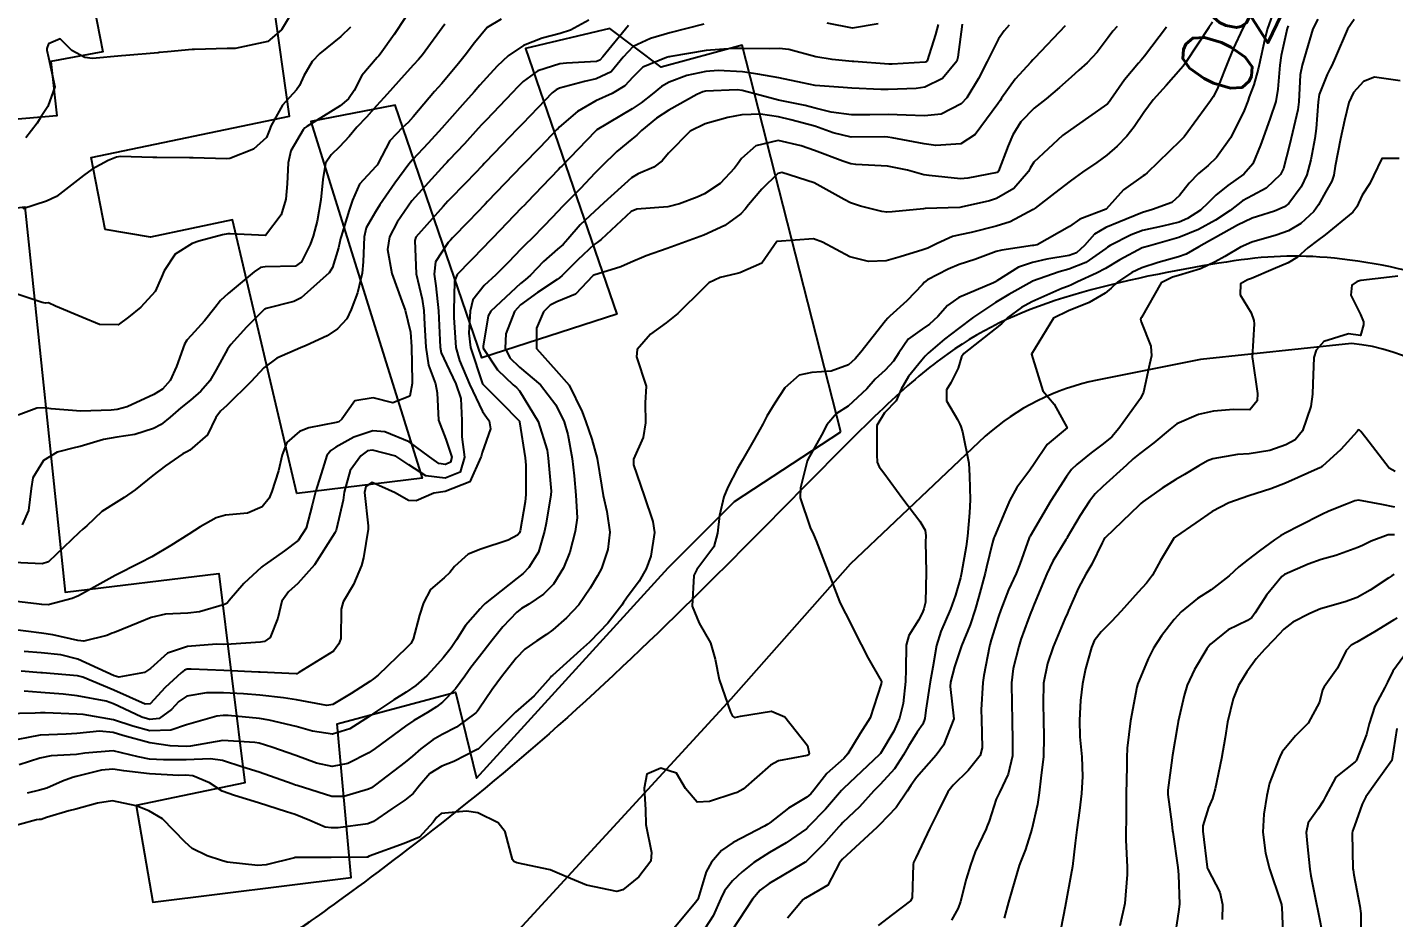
# Model space of a CAD drawing. Header units: metres. Extents: x 307586 to 320046, y 7427249 to 7434250.
# Drawn here: x 319449.4 to 319524.2, y 7429114.9 to 7429163.7 of the extents above; entities that cross this region are included whole.
import ezdxf
from ezdxf.enums import TextEntityAlignment as Align

# ---------------------------------------------------------------- set-up
doc = ezdxf.new("R2010")
doc.units = ezdxf.units.M
doc.header["$MEASUREMENT"] = 0
for name, color, linetype in [('Cotas', 45, 'Continuous'), ('Curvas de Nivel 1m', 11, 'Continuous'), ('Curvas de Nivel 5m', 15, 'Continuous'), ('Edificações', 30, 'Continuous'), ('Vias Primárias', 230, 'Continuous')]:
    doc.layers.add(name, color=color, linetype=linetype)
doc.styles.add('Style-STANDARD', font='STANDARD.shx')

msp = doc.modelspace()

# ---------------------------------------------------------------- linework, layer by layer
at = {"layer": 'Curvas de Nivel 1m', "flags": 128}
for points, elevation in [([(319517.682, 7429164.585), (319517.331, 7429163.633), (319517.185, 7429163.066), (319516.884, 7429161.637), (319516.832, 7429161.405), (319516.586, 7429160.537), (319516.342, 7429159.878), (319516.255, 7429159.645), (319516.059, 7429159.139), (319515.333, 7429157.658), (319514.542, 7429156.572), (319514.086, 7429156.125), (319513.558, 7429155.68), (319513.045, 7429155.164), (319512.515, 7429154.476), (319512.109, 7429154.096), (319511.037, 7429153.712), (319510.501, 7429153.549), (319509.201, 7429153.028), (319508.493, 7429152.733), (319507.861, 7429152.374), (319507.323, 7429151.752), (319506.882, 7429151.351), (319506.475, 7429151.202), (319505.259, 7429150.99), (319504.468, 7429150.819), (319503.705, 7429150.557), (319502.525, 7429149.809), (319502.482, 7429149.78), (319502.452, 7429149.763), (319502.342, 7429149.702), (319500.443, 7429148.894), (319499.826, 7429148.459), (319499.282, 7429147.852), (319498.841, 7429147.443), (319498.426, 7429147.174), (319497.668, 7429146.619), (319497.155, 7429145.873), (319496.865, 7429145.417), (319496.399, 7429144.925), (319495.857, 7429144.422), (319495.398, 7429143.895), (319494.373, 7429142.957), (319493.744, 7429142.541), (319493.21, 7429141.922), (319492.925, 7429141.353), (319492.339, 7429140.318), (319492.196, 7429140.071), (319492.141, 7429139.932), (319491.768, 7429138.486), (319491.753, 7429137.936), (319492.297, 7429136.305), (319492.477, 7429135.928), (319492.632, 7429135.583), (319493.261, 7429133.92), (319493.911, 7429132.248), (319494.067, 7429131.912), (319494.238, 7429131.589), (319495.09, 7429129.897), (319495.471, 7429129.156), (319496.193, 7429127.92), (319496.204, 7429127.88), (319496.192, 7429127.751), (319495.581, 7429125.889), (319495.032, 7429125.025), (319494.364, 7429123.907), (319494.14, 7429123.651), (319493.217, 7429122.834), (319492.496, 7429121.926), (319492.331, 7429121.717), (319492.117, 7429121.542), (319491.117, 7429120.931), (319490.096, 7429120.142), (319489.985, 7429120.061), (319489.797, 7429119.954), (319488.084, 7429119.059), (319487.439, 7429118.627), (319486.892, 7429117.992), (319486.608, 7429117.452), (319486.162, 7429115.999), (319486.128, 7429115.913), (319486.041, 7429115.789), (319484.557, 7429114.022)], 829), ([(319506.264, 7429163.765), (319504.605, 7429162.027), (319504.491, 7429161.904), (319504.388, 7429161.792), (319503.53, 7429160.859), (319502.776, 7429159.808), (319502.695, 7429159.685), (319502.57, 7429159.505), (319501.329, 7429157.828), (319500.548, 7429157.319), (319499.181, 7429157.219), (319498.547, 7429157.318), (319496.785, 7429157.644), (319496.551, 7429157.684), (319496.358, 7429157.689), (319494.551, 7429157.672), (319493.565, 7429157.92), (319492.556, 7429158.274), (319491.242, 7429158.632), (319490.561, 7429158.796), (319489.589, 7429158.944), (319488.562, 7429158.905), (319487.786, 7429158.762), (319486.557, 7429158.412), (319485.731, 7429158.012), (319484.541, 7429156.807), (319484.193, 7429156.377), (319483.748, 7429156.038), (319482.891, 7429155.674), (319482.517, 7429155.449), (319481.001, 7429154.073), (319480.498, 7429153.599), (319479.71, 7429152.869), (319479.032, 7429152.095), (319478.77, 7429151.806), (319478.475, 7429151.544), (319477.707, 7429150.865), (319476.984, 7429150.115), (319476.698, 7429149.87), (319476.448, 7429149.673), (319474.811, 7429148.144), (319474.673, 7429147.902), (319474.404, 7429146.232), (319474.394, 7429146.159), (319474.403, 7429146.131), (319475.193, 7429144.94), (319476.04, 7429144.125), (319476.225, 7429143.966), (319476.38, 7429143.786), (319477.408, 7429142.11), (319477.898, 7429140.546), (319477.953, 7429140.104), (319478.114, 7429138.303), (319478.108, 7429138.102), (319477.849, 7429136.545), (319477.766, 7429136.105), (319477.421, 7429134.959), (319476.908, 7429134.114), (319476.588, 7429133.789), (319476.257, 7429133.527), (319474.512, 7429132.146), (319474.379, 7429132.01), (319474.239, 7429131.859), (319473.433, 7429130.95), (319472.936, 7429130.163), (319472.649, 7429129.725), (319472.203, 7429129.166), (319471.738, 7429128.634), (319471.31, 7429128.179), (319470.716, 7429127.654), (319470.179, 7429127.293), (319469.501, 7429126.872), (319468.523, 7429126.215), (319468.16, 7429125.962), (319467.107, 7429125.277), (319466.15, 7429124.985), (319465.051, 7429125.156), (319464.154, 7429125.414), (319462.677, 7429125.766), (319462.159, 7429125.858), (319460.447, 7429126.02), (319460.16, 7429126.018), (319459.824, 7429125.979), (319458.155, 7429125.51), (319457.294, 7429125.206), (319456.151, 7429125.167), (319455.211, 7429125.431), (319454.157, 7429125.783), (319452.503, 7429126.063), (319452.16, 7429126.081), (319450.42, 7429126.167), (319450.16, 7429126.16), (319449.869, 7429126.143), (319448.159, 7429126.113)], 834), ([(319482.35, 7429163.784), (319480.958, 7429162.075), (319480.788, 7429161.89), (319480.599, 7429161.818), (319478.963, 7429161.731), (319478.597, 7429161.688), (319477.401, 7429161.302), (319476.582, 7429160.728), (319476.286, 7429160.416), (319476.014, 7429160.128), (319474.558, 7429158.615), (319474.332, 7429158.375), (319474.134, 7429158.154), (319473.381, 7429157.32), (319472.527, 7429156.411), (319472.41, 7429156.286), (319472.306, 7429156.173), (319470.503, 7429154.2), (319469.683, 7429153.017), (319469.267, 7429152.212), (319469.161, 7429151.524), (319469.399, 7429150.211), (319469.944, 7429148.699), (319470.122, 7429148.203), (319470.415, 7429146.997), (319470.48, 7429146.199), (319470.513, 7429144.327), (319470.508, 7429144.198), (319470.376, 7429143.502), (319469.455, 7429143.127), (319468.375, 7429143.409), (319467.366, 7429143.238), (319466.671, 7429142.237), (319466.499, 7429142.1), (319466.36, 7429142.057), (319464.852, 7429141.766), (319464.352, 7429141.557), (319463.657, 7429140.963), (319463.4, 7429140.279), (319463.189, 7429139.417), (319462.826, 7429138.285), (319462.676, 7429137.918), (319462.3, 7429137.437), (319461.505, 7429137.092), (319460.293, 7429136.974), (319459.783, 7429136.833), (319458.9, 7429136.334), (319458.279, 7429135.939), (319457.302, 7429135.32), (319456.266, 7429134.705), (319455.625, 7429134.37), (319454.256, 7429133.684), (319453.427, 7429133.222), (319452.244, 7429132.56), (319451.898, 7429132.413), (319450.588, 7429132.076), (319450.238, 7429132.094), (319449.939, 7429132.135), (319448.232, 7429132.33)], 839), ([(319509.105, 7429163.735), (319508.873, 7429163.485), (319508.617, 7429163.137), (319508.017, 7429162.337), (319507.463, 7429161.751), (319507.013, 7429161.339), (319506.591, 7429160.968), (319505.959, 7429160.393), (319505.23, 7429159.78), (319504.568, 7429159.262), (319503.84, 7429158.517), (319503.398, 7429157.802), (319503.145, 7429157.206), (319502.609, 7429155.809), (319502.576, 7429155.766), (319502.532, 7429155.743), (319500.932, 7429155.428), (319500.526, 7429155.4), (319498.813, 7429155.573), (319498.529, 7429155.622), (319497.631, 7429155.869), (319496.535, 7429156.092), (319494.809, 7429156.179), (319494.536, 7429156.216), (319494.091, 7429156.361), (319492.543, 7429156.947), (319491.807, 7429157.203), (319490.548, 7429157.499), (319489.319, 7429157.199), (319488.538, 7429156.5), (319488.314, 7429156.203), (319488.161, 7429155.984), (319487.376, 7429155.135), (319486.511, 7429154.571), (319486.114, 7429154.401), (319485.14, 7429154.02), (319484.501, 7429153.859), (319482.815, 7429153.732), (319482.498, 7429153.6), (319480.866, 7429152.074), (319480.641, 7429151.917), (319480.479, 7429151.799), (319479.591, 7429150.964), (319478.721, 7429150.097), (319478.576, 7429149.974), (319478.451, 7429149.893), (319477.377, 7429149.177), (319476.437, 7429148.496), (319476.106, 7429148.125), (319475.637, 7429146.909), (319475.599, 7429146.132), (319475.856, 7429145.587), (319476.393, 7429145.091), (319477.531, 7429144.109), (319478.372, 7429143.024), (319478.83, 7429142.095), (319479.04, 7429141.406), (319479.272, 7429140.091), (319479.378, 7429139.144), (319479.48, 7429138.082), (319479.539, 7429136.837), (319479.444, 7429136.083), (319479.143, 7429134.958), (319478.803, 7429134.092), (319478.254, 7429133.208), (319477.705, 7429132.649), (319476.898, 7429132.113), (319476.489, 7429131.868), (319476.236, 7429131.667), (319475.481, 7429130.874), (319474.9, 7429130.14), (319474.204, 7429129.244), (319473.719, 7429128.633), (319473.387, 7429128.158), (319472.877, 7429127.468), (319472.171, 7429126.741), (319471.851, 7429126.49), (319471.343, 7429126.178), (319470.6, 7429125.744), (319470.155, 7429125.438), (319468.495, 7429124.215), (319468.14, 7429123.977), (319466.985, 7429123.381), (319466.133, 7429123.226), (319465.284, 7429123.402), (319464.138, 7429123.818), (319462.835, 7429124.283), (319462.145, 7429124.492), (319461.897, 7429124.541), (319460.146, 7429124.648), (319458.374, 7429124.337), (319458.143, 7429124.312), (319457.27, 7429124.349), (319456.144, 7429124.508), (319454.678, 7429124.911), (319454.15, 7429125.077), (319453.393, 7429125.155), (319452.149, 7429125.024), (319451.566, 7429124.999), (319450.148, 7429124.941), (319448.26, 7429124.574)], 833), ([(319470.132, 7429164.205), (319469.523, 7429163.302), (319468.76, 7429162.218), (319468.687, 7429162.133), (319468.6, 7429162.041), (319467.756, 7429161.058), (319467.336, 7429160.232), (319467.032, 7429159.772), (319466.564, 7429159.395), (319464.754, 7429158.267), (319464.638, 7429158.182), (319464.55, 7429158.073), (319463.879, 7429156.931), (319463.719, 7429156.278), (319463.664, 7429155.126), (319463.594, 7429154.279), (319463.345, 7429153.431), (319462.483, 7429152.29), (319460.549, 7429152.384), (319460.484, 7429152.386), (319460.419, 7429152.385), (319460.126, 7429152.324), (319458.839, 7429151.974), (319458.476, 7429151.848), (319457.537, 7429151.279), (319456.933, 7429150.355), (319456.797, 7429150.009), (319456.442, 7429149.231), (319455.658, 7429148.372), (319454.984, 7429147.822), (319454.418, 7429147.399), (319453.397, 7429147.421), (319452.424, 7429147.818), (319450.992, 7429148.432), (319450.597, 7429148.6), (319450.434, 7429148.593), (319450.257, 7429148.619), (319448.441, 7429149.23)], 843), ([(319486.476, 7429163.857), (319484.616, 7429163.383), (319483.569, 7429163.085), (319482.609, 7429162.632), (319482.059, 7429162.058), (319481.401, 7429161.258), (319480.585, 7429160.866), (319479.938, 7429160.731), (319478.577, 7429160.353), (319478.4, 7429160.277), (319478.183, 7429160.104), (319477.392, 7429159.285), (319476.556, 7429158.416), (319476.269, 7429158.124), (319475.428, 7429157.248), (319474.525, 7429156.309), (319474.448, 7429156.227), (319474.378, 7429156.151), (319473.476, 7429155.198), (319472.503, 7429154.212), (319472.465, 7429154.171), (319472.214, 7429153.889), (319470.722, 7429152.196), (319470.656, 7429152.021), (319470.728, 7429150.196), (319471.051, 7429148.803), (319471.15, 7429148.189), (319471.191, 7429147.418), (319471.254, 7429146.187), (319471.411, 7429145.203), (319471.796, 7429144.179), (319471.884, 7429143.683), (319471.961, 7429142.176), (319472.348, 7429141.15), (319472.683, 7429140.166), (319472.619, 7429139.878), (319472.329, 7429139.764), (319471.968, 7429139.814), (319471.469, 7429140.183), (319470.345, 7429141.001), (319469.021, 7429141.546), (319468.354, 7429141.597), (319467.324, 7429141.254), (319466.34, 7429140.697), (319466.054, 7429140.527), (319465.843, 7429140.247), (319465.614, 7429139.539), (319465.218, 7429138.256), (319465.036, 7429137.525), (319464.713, 7429136.264), (319464.276, 7429135.587), (319463.527, 7429135.021), (319462.457, 7429134.288), (319462.349, 7429134.202), (319462.261, 7429134.13), (319461.305, 7429133.247), (319460.501, 7429132.307), (319460.379, 7429132.17), (319460.24, 7429132.097), (319458.87, 7429131.694), (319458.232, 7429131.619), (319457.014, 7429131.569), (319456.228, 7429131.386), (319455.505, 7429131.09), (319454.216, 7429130.565), (319454.093, 7429130.513), (319453.791, 7429130.394), (319452.533, 7429130.083), (319452.21, 7429130.127), (319450.833, 7429130.424), (319450.214, 7429130.525), (319448.5, 7429130.739)], 838), ([(319472.307, 7429163.861), (319471.086, 7429162.193), (319470.864, 7429161.931), (319470.594, 7429161.636), (319469.904, 7429160.886), (319469.312, 7429160.213), (319468.961, 7429159.824), (319468.565, 7429159.391), (319468.004, 7429158.78), (319467.49, 7429158.231), (319467.058, 7429157.722), (319466.537, 7429157.153), (319466.071, 7429156.706), (319465.769, 7429156.251), (319465.619, 7429155.359), (319465.514, 7429154.255), (319465.315, 7429153.081), (319465.099, 7429152.261), (319464.931, 7429151.808), (319464.462, 7429150.845), (319464.117, 7429150.615), (319462.457, 7429150.579), (319462.212, 7429150.538), (319461.863, 7429150.299), (319460.441, 7429149.112), (319460.025, 7429148.736), (319459.703, 7429148.327), (319459.138, 7429147.617), (319458.41, 7429146.822), (319458.183, 7429146.565), (319458.053, 7429146.343), (319457.609, 7429145.13), (319457.256, 7429144.351), (319456.846, 7429143.888), (319456.375, 7429143.584), (319454.902, 7429142.916), (319454.367, 7429142.771), (319454.029, 7429142.731), (319452.366, 7429142.67), (319450.743, 7429142.811), (319450.367, 7429142.863), (319449.968, 7429142.842), (319448.947, 7429142.454)], 842), ([(319500.623, 7429163.863), (319500.393, 7429162.055), (319500.324, 7429161.843), (319499.552, 7429160.887), (319498.581, 7429160.41), (319498.106, 7429160.339), (319496.579, 7429160.28), (319496.179, 7429160.286), (319494.58, 7429160.368), (319494.103, 7429160.392), (319492.582, 7429160.509), (319491.879, 7429160.645), (319490.588, 7429160.933), (319489.434, 7429161.128), (319488.592, 7429161.247), (319487.268, 7429161.318), (319486.592, 7429161.271), (319485.55, 7429161.054), (319484.583, 7429160.69), (319484.159, 7429160.454), (319483.647, 7429160.039), (319483.054, 7429159.559), (319482.565, 7429159.233), (319480.629, 7429158.079), (319480.587, 7429158.045), (319480.552, 7429158.014), (319479.598, 7429157.028), (319478.698, 7429156.098), (319478.612, 7429156.009), (319478.521, 7429155.913), (319477.637, 7429154.983), (319476.806, 7429154.117), (319476.657, 7429153.963), (319476.5, 7429153.799), (319474.906, 7429152.144), (319474.7, 7429151.927), (319474.476, 7429151.697), (319473.713, 7429150.908), (319472.975, 7429150.165), (319472.825, 7429149.791), (319472.79, 7429148.166), (319472.798, 7429147.795), (319472.912, 7429146.165), (319473.104, 7429145.454), (319473.65, 7429144.157), (319474.368, 7429142.655), (319474.574, 7429142.356), (319474.723, 7429142.145), (319474.795, 7429141.705), (319474.337, 7429140.412), (319474.285, 7429140.199), (319474.28, 7429140.151), (319473.675, 7429138.801), (319472.314, 7429138.272), (319471.701, 7429138.179), (319470.727, 7429137.773), (319470.307, 7429137.793), (319469.585, 7429138.207), (319468.318, 7429138.765), (319467.981, 7429138.559), (319467.91, 7429138.224), (319468.101, 7429136.406), (319468.104, 7429136.222), (319467.848, 7429134.644), (319467.736, 7429134.225), (319467.292, 7429133.19), (319466.742, 7429132.235), (319466.632, 7429131.841), (319466.606, 7429130.236), (319466.505, 7429129.942), (319466.206, 7429129.536), (319464.301, 7429128.376), (319464.193, 7429128.302), (319464.169, 7429128.294), (319462.194, 7429128.383), (319462.098, 7429128.387), (319460.195, 7429128.471), (319458.409, 7429128.55), (319458.195, 7429128.542), (319458.046, 7429128.49), (319457.861, 7429128.343), (319456.992, 7429127.541), (319456.167, 7429126.66), (319455.894, 7429126.637), (319454.178, 7429127.399), (319452.478, 7429128.118), (319452.19, 7429128.193), (319450.275, 7429128.346), (319450.192, 7429128.356), (319449.104, 7429128.446)], 836), ([(319475.385, 7429164.139), (319474.618, 7429163.673), (319473.928, 7429162.838), (319473.407, 7429162.162), (319473.043, 7429161.719), (319472.588, 7429161.161), (319472.132, 7429160.624), (319471.739, 7429160.183), (319470.559, 7429158.783), (319470.285, 7429158.473), (319469.98, 7429158.206), (319469.283, 7429157.471), (319468.631, 7429156.219), (319468.591, 7429156.15), (319468.521, 7429156.07), (319467.638, 7429155.103), (319467.249, 7429154.233), (319467.058, 7429153.673), (319466.624, 7429152.239), (319466.597, 7429152.123), (319466.474, 7429151.622), (319466.154, 7429150.548), (319465.97, 7429150.247), (319464.439, 7429148.879), (319464.037, 7429148.674), (319462.516, 7429148.289), (319462.454, 7429148.269), (319462.432, 7429148.257), (319461.447, 7429147.275), (319460.585, 7429146.317), (319460.4, 7429146.065), (319459.779, 7429144.937), (319459.427, 7429144.33), (319458.942, 7429143.769), (319458.372, 7429143.277), (319457.855, 7429142.858), (319457.265, 7429142.351), (319456.773, 7429141.94), (319456.353, 7429141.72), (319455.322, 7429141.401), (319454.346, 7429141.249), (319453.615, 7429141.126), (319452.338, 7429140.75), (319452.073, 7429140.678), (319451.072, 7429140.429), (319450.328, 7429139.966), (319449.741, 7429139.024), (319449.647, 7429138.447), (319449.505, 7429137.238), (319449.154, 7429136.451)], 841), ([(319499.307, 7429163.853), (319499.171, 7429163.301), (319498.708, 7429161.859), (319498.665, 7429161.796), (319498.602, 7429161.774), (319496.799, 7429161.679), (319496.6, 7429161.681), (319494.694, 7429161.816), (319494.602, 7429161.825), (319493.503, 7429161.921), (319492.604, 7429162.084), (319491.139, 7429162.483), (319490.609, 7429162.526), (319490.066, 7429162.508), (319488.608, 7429162.525), (319488.07, 7429162.524), (319486.607, 7429162.423), (319484.672, 7429162.097), (319484.603, 7429162.082), (319484.564, 7429162.07), (319484.432, 7429162.032), (319483.138, 7429161.502), (319482.587, 7429160.962), (319482.149, 7429160.487), (319481.466, 7429160.067), (319480.569, 7429159.669), (319479.569, 7429159.084), (319478.554, 7429158.219), (319478.498, 7429158.156), (319478.44, 7429158.101), (319477.513, 7429157.136), (319476.543, 7429156.12), (319474.635, 7429154.148), (319474.502, 7429154.011), (319473.59, 7429153.061), (319472.721, 7429152.168), (319472.605, 7429152.044), (319472.479, 7429151.912), (319471.784, 7429150.859), (319471.715, 7429150.181), (319471.814, 7429149.546), (319471.954, 7429148.177), (319472.027, 7429146.558), (319472.04, 7429146.175), (319472.1, 7429145.875), (319472.394, 7429145.254), (319472.907, 7429144.165), (319473.174, 7429143.363), (319473.224, 7429142.161), (319473.24, 7429141.271), (319473.385, 7429140.159), (319473.147, 7429139.34), (319472.321, 7429139.015), (319471.265, 7429139.128), (319470.328, 7429139.746), (319469.616, 7429140.207), (319468.338, 7429140.549), (319468.064, 7429140.496), (319467.7, 7429140.226), (319467.126, 7429139.431), (319466.795, 7429138.235), (319466.736, 7429137.806), (319466.377, 7429136.239), (319466.353, 7429136.169), (319466.281, 7429136.022), (319465.164, 7429134.256), (319464.253, 7429133.238), (319463.737, 7429132.787), (319463.383, 7429132.279), (319463.163, 7429131.347), (319462.74, 7429130.285), (319462.43, 7429130.068), (319462.21, 7429130.026), (319460.604, 7429129.911), (319460.209, 7429129.909), (319459.804, 7429129.911), (319458.208, 7429129.8), (319457.123, 7429129.431), (319456.195, 7429128.594), (319455.865, 7429128.365), (319454.457, 7429128.118), (319454.19, 7429128.19), (319453.766, 7429128.394), (319452.2, 7429129.1), (319451.287, 7429129.334), (319450.203, 7429129.438), (319449.274, 7429129.514)], 837), ([(319514.333, 7429163.968), (319514.12, 7429163.675), (319513.529, 7429162.766), (319512.813, 7429161.688), (319512.724, 7429161.566), (319512.599, 7429161.414), (319511.79, 7429160.497), (319511.077, 7429159.712), (319510.566, 7429159.028), (319510.042, 7429158.241), (319509.63, 7429157.729), (319509.102, 7429157.179), (319508.542, 7429156.696), (319507.989, 7429156.295), (319507.213, 7429155.753), (319506.809, 7429155.477), (319506.526, 7429155.275), (319505.681, 7429154.607), (319504.619, 7429153.788), (319504.502, 7429153.708), (319503.248, 7429153.05), (319502.493, 7429152.804), (319501.118, 7429152.459), (319500.488, 7429152.326), (319500.1, 7429152.231), (319499.262, 7429151.852), (319498.737, 7429151.6), (319498.478, 7429151.512), (319497.227, 7429151.117), (319496.468, 7429150.902), (319495.487, 7429150.875), (319494.471, 7429151.121), (319492.982, 7429151.925), (319492.485, 7429152.111), (319490.483, 7429151.96), (319489.653, 7429150.781), (319488.457, 7429150.245), (319488.238, 7429150.2), (319487.371, 7429149.991), (319486.753, 7429149.694), (319486.447, 7429149.387), (319485.065, 7429148.021), (319484.425, 7429147.513), (319483.566, 7429146.888), (319482.836, 7429146.046), (319482.798, 7429145.647), (319483.317, 7429144.041), (319483.275, 7429143.14), (319483.284, 7429142.041), (319483.166, 7429141.227), (319482.623, 7429140.047), (319482.637, 7429139.74), (319483.208, 7429138.041), (319483.692, 7429136.636), (319483.774, 7429136.035), (319483.578, 7429134.729), (319483.331, 7429134.039), (319482.938, 7429133.361), (319482.247, 7429132.437), (319482.088, 7429132.208), (319481.987, 7429132.053), (319481.226, 7429131.062), (319480.258, 7429130.07), (319480.236, 7429130.047), (319480.212, 7429130.024), (319479.722, 7429129.592), (319478.194, 7429128.208), (319478.136, 7429128.158), (319478.083, 7429128.101), (319477.198, 7429127.09), (319476.164, 7429126.199), (319476.126, 7429126.158), (319476.092, 7429126.121), (319474.143, 7429124.191), (319474.119, 7429124.175), (319474.078, 7429124.151), (319472.795, 7429123.504), (319472.134, 7429123.247), (319471.474, 7429122.832), (319470.905, 7429122.182), (319470.561, 7429121.741), (319470.111, 7429121.381), (319469.394, 7429120.91), (319468.401, 7429120.215), (319468.092, 7429120.085), (319466.459, 7429119.867), (319466.089, 7429119.856), (319465.752, 7429119.907), (319464.912, 7429120.258), (319464.098, 7429120.594), (319463.629, 7429120.746), (319462.107, 7429121.23), (319460.788, 7429121.628), (319460.116, 7429121.865), (319459.425, 7429122.32), (319458.509, 7429122.716), (319458.127, 7429122.739), (319457.737, 7429122.734), (319456.127, 7429122.816), (319454.731, 7429122.983), (319454.13, 7429123.073), (319453.503, 7429123.022), (319452.126, 7429122.68), (319451.911, 7429122.626), (319451.368, 7429122.418), (319450.503, 7429122.041), (319450.115, 7429121.922), (319449.441, 7429121.768)], 831), ([(319518.468, 7429163.779), (319518.414, 7429163.622), (319518.081, 7429162.152), (319518.007, 7429161.626), (319517.91, 7429160.299), (319517.786, 7429159.628), (319517.483, 7429158.712), (319517.094, 7429157.635), (319516.952, 7429157.233), (319516.539, 7429156.215), (319516.051, 7429155.647), (319515.159, 7429155.024), (319514.515, 7429154.507), (319514.095, 7429154.089), (319513.664, 7429153.678), (319512.961, 7429153.223), (319512.496, 7429153.029), (319511.595, 7429152.805), (319510.491, 7429152.564), (319509.879, 7429152.336), (319508.734, 7429151.737), (319508.571, 7429151.65), (319508.481, 7429151.587), (319507.397, 7429150.822), (319506.463, 7429150.444), (319505.931, 7429150.298), (319504.477, 7429149.79), (319504.453, 7429149.779), (319503.183, 7429149.065), (319502.441, 7429148.62), (319501.25, 7429147.828), (319500.427, 7429147.21), (319499.655, 7429146.613), (319498.763, 7429145.856), (319498.588, 7429145.681), (319498.407, 7429145.473), (319497.687, 7429144.574), (319497.289, 7429143.871), (319497.003, 7429143.248), (319496.37, 7429142.582), (319495.95, 7429141.886), (319495.942, 7429140.282), (319495.968, 7429139.885), (319496.07, 7429139.624), (319496.327, 7429139.297), (319497.379, 7429137.869), (319498.301, 7429136.649), (319498.6, 7429136.159), (319498.635, 7429135.855), (319498.618, 7429135.525), (319498.651, 7429133.854), (319498.616, 7429132.224), (319498.528, 7429131.856), (319498.446, 7429131.651), (319498.233, 7429131.23), (319497.695, 7429130.391), (319497.564, 7429129.866), (319497.539, 7429128.527), (319497.523, 7429127.867), (319497.387, 7429126.662), (319497.197, 7429125.87), (319496.881, 7429125.154), (319496.144, 7429123.934), (319496.122, 7429123.901), (319496.101, 7429123.881), (319494.124, 7429122.017), (319494.071, 7429121.963), (319494.023, 7429121.911), (319493.136, 7429120.891), (319492.21, 7429119.929), (319492.154, 7429119.867), (319492.092, 7429119.814), (319490.981, 7429119.044), (319490.079, 7429118.509), (319489.22, 7429117.963), (319488.582, 7429117.455), (319488.058, 7429116.965), (319487.613, 7429116.421), (319487.411, 7429115.986), (319486.982, 7429115.042), (319486.316, 7429113.997)], 828), ([(319520.101, 7429164.135), (319519.824, 7429163.608), (319519.548, 7429162.676), (319519.233, 7429161.614), (319519.123, 7429161.087), (319519.049, 7429159.615), (319519.006, 7429159.178), (319518.635, 7429157.619), (319518.619, 7429157.553), (319518.549, 7429157.243), (319518.206, 7429155.954), (319518.043, 7429155.625), (319517.274, 7429154.881), (319516.516, 7429154.491), (319515.97, 7429154.189), (319515.296, 7429153.658), (319514.497, 7429153.128), (319513.552, 7429152.619), (319512.488, 7429152.178), (319510.82, 7429151.715), (319510.556, 7429151.645), (319510.481, 7429151.618), (319509.247, 7429150.956), (319508.464, 7429150.486), (319507.983, 7429150.222), (319506.941, 7429149.755), (319506.611, 7429149.599), (319506.451, 7429149.528), (319506.07, 7429149.386), (319504.442, 7429148.655), (319503.876, 7429148.358), (319503.125, 7429147.803), (319502.774, 7429147.462), (319502.427, 7429147.192), (319500.722, 7429145.835), (319500.589, 7429145.659), (319500.401, 7429145.022), (319500.005, 7429144.227), (319499.773, 7429143.846), (319499.774, 7429143.243), (319500.367, 7429142.223), (319500.503, 7429141.967), (319500.558, 7429141.828), (319500.642, 7429141.543), (319500.991, 7429139.823), (319501.023, 7429139.126), (319501.063, 7429137.822), (319501.026, 7429137.102), (319500.907, 7429135.824), (319500.837, 7429135.272), (319500.594, 7429133.827), (319500.534, 7429133.553), (319500.251, 7429132.605), (319499.975, 7429131.834), (319499.452, 7429130.614), (319499.215, 7429129.845), (319499.021, 7429128.667), (319498.877, 7429127.85), (319498.625, 7429126.301), (319498.58, 7429125.854), (319498.476, 7429125.548), (319498.162, 7429125.101), (319497.678, 7429124.337), (319497.417, 7429123.867), (319496.916, 7429123.091), (319496.126, 7429122.233), (319495.793, 7429121.885), (319494.997, 7429121.009), (319494.097, 7429120.149), (319493.975, 7429120.031), (319493.872, 7429119.912), (319493.032, 7429118.972), (319492.074, 7429118.023), (319492.02, 7429117.984), (319491.932, 7429117.931), (319490.772, 7429117.237), (319490.056, 7429116.813), (319489.566, 7429116.442), (319489.136, 7429115.964), (319488.026, 7429114.26)], 827), ([(319522.084, 7429164.125), (319521.718, 7429163.584), (319521.036, 7429162.022), (319520.86, 7429161.596), (319520.768, 7429161.43), (319520.596, 7429161.107), (319520.17, 7429160.013), (319520.107, 7429159.605), (319520.01, 7429158.154), (319519.929, 7429157.606), (319519.709, 7429156.441), (319519.5, 7429155.61), (319519.187, 7429154.949), (319518.509, 7429154.042), (319518.273, 7429153.856), (319517.721, 7429153.628), (319516.798, 7429153.339), (319516.499, 7429153.234), (319515.699, 7429152.856), (319514.488, 7429152.176), (319514.16, 7429151.999), (319513.575, 7429151.679), (319512.886, 7429151.276), (319512.474, 7429151.124), (319511.353, 7429150.823), (319510.465, 7429150.522), (319509.92, 7429150.266), (319509.132, 7429149.733), (319508.781, 7429149.406), (319508.447, 7429149.134), (319507.568, 7429148.622), (319506.437, 7429148.172), (319505.627, 7429147.772), (319504.413, 7429145.79), (319505.033, 7429143.78), (319505.664, 7429143.059), (319506.363, 7429141.76), (319505.277, 7429140.848), (319504.566, 7429139.787), (319504.329, 7429139.437), (319503.616, 7429138.501), (319503.236, 7429137.801), (319502.952, 7429137.158), (319502.389, 7429135.809), (319502.365, 7429135.736), (319502.288, 7429135.484), (319501.951, 7429134.129), (319501.877, 7429133.814), (319501.537, 7429132.531), (319501.342, 7429131.819), (319501.066, 7429130.986), (319500.592, 7429129.826), (319500.487, 7429129.55), (319500.201, 7429128.671), (319499.977, 7429127.833), (319499.957, 7429127.6), (319500.173, 7429125.83), (319499.595, 7429124.394), (319499.205, 7429123.844), (319498.131, 7429122.626), (319497.806, 7429122.183), (319497.607, 7429121.865), (319497.008, 7429120.973), (319496.095, 7429120.027), (319496.02, 7429119.955), (319495.946, 7429119.882), (319494.075, 7429118.14), (319493.962, 7429118.023), (319493.891, 7429117.912), (319493.263, 7429116.716), (319492.054, 7429116.019), (319491.991, 7429115.993), (319491.911, 7429115.931), (319491.057, 7429114.915)], 826), ([(319496.026, 7429163.889), (319494.62, 7429163.637), (319493.223, 7429163.924)], 838), ([(319511.801, 7429163.702), (319510.607, 7429162.119), (319510.427, 7429161.9), (319510.271, 7429161.723), (319509.512, 7429160.808), (319508.77, 7429159.738), (319508.689, 7429159.622), (319508.571, 7429159.504), (319507.545, 7429158.768), (319506.556, 7429158.081), (319506.123, 7429157.766), (319504.538, 7429156.311), (319504.353, 7429155.974), (319504.261, 7429155.793), (319503.45, 7429154.869), (319502.51, 7429154.313), (319502.126, 7429154.199), (319500.573, 7429153.839), (319500.503, 7429153.832), (319498.596, 7429153.765), (319498.502, 7429153.761), (319496.794, 7429153.583), (319496.5, 7429153.566), (319496.217, 7429153.602), (319495.059, 7429153.902), (319494.505, 7429154.077), (319494.158, 7429154.263), (319492.522, 7429155.179), (319490.745, 7429155.741), (319490.529, 7429155.68), (319489.652, 7429154.832), (319488.933, 7429153.976), (319488.746, 7429153.732), (319488.498, 7429153.473), (319487.631, 7429152.849), (319486.486, 7429152.309), (319485.684, 7429152.012), (319484.476, 7429151.58), (319483.327, 7429151.184), (319482.464, 7429150.811), (319481.936, 7429150.583), (319480.454, 7429150.124), (319480.428, 7429150.105), (319480.408, 7429150.08), (319479.454, 7429149.079), (319478.438, 7429148.657), (319478.063, 7429148.477), (319477.703, 7429148.107), (319477.312, 7429147.218), (319477.326, 7429146.111), (319478.391, 7429144.911), (319479.099, 7429144.093), (319479.823, 7429142.63), (319480.029, 7429142.083), (319480.349, 7429141.134), (319480.635, 7429140.075), (319480.875, 7429138.621), (319480.967, 7429138.063), (319481.176, 7429137.185), (319481.326, 7429136.06), (319481.227, 7429135.107), (319480.871, 7429134.064), (319480.659, 7429133.666), (319480.252, 7429132.984), (319479.63, 7429132.079), (319478.965, 7429131.356), (319478.222, 7429130.698), (319477.874, 7429130.448), (319477.339, 7429130.109), (319476.683, 7429129.64), (319476.203, 7429129.154), (319475.408, 7429128.132), (319474.891, 7429127.43), (319474.166, 7429126.366), (319474.074, 7429126.241), (319473.99, 7429126.152), (319472.935, 7429125.383), (319472.151, 7429124.967), (319471.642, 7429124.681), (319470.982, 7429124.182), (319470.53, 7429123.795), (319470.136, 7429123.463), (319468.499, 7429122.214), (319468.28, 7429122.059), (319468.119, 7429121.973), (319466.774, 7429121.572), (319466.113, 7429121.585), (319464.218, 7429122.172), (319464.122, 7429122.206), (319463.948, 7429122.272), (319462.129, 7429122.903), (319461.251, 7429123.179), (319460.135, 7429123.554), (319459.466, 7429123.649), (319458.135, 7429123.587), (319456.905, 7429123.583), (319456.136, 7429123.627), (319455.514, 7429123.746), (319454.14, 7429124.077), (319452.592, 7429123.952), (319452.138, 7429123.884), (319450.755, 7429123.806), (319450.135, 7429123.686), (319448.995, 7429123.316)], 832), ([(319467.144, 7429163.708), (319466.612, 7429163.183), (319465.455, 7429162.257), (319465.037, 7429161.822), (319464.584, 7429161.04), (319464.346, 7429160.503), (319464.176, 7429160.274), (319463.415, 7429159.431), (319462.776, 7429158.288), (319462.719, 7429158.12), (319462.544, 7429157.666), (319461.817, 7429157.018), (319460.526, 7429156.516), (319460.353, 7429156.494), (319458.526, 7429156.542), (319458.322, 7429156.547), (319456.526, 7429156.559), (319456.324, 7429156.565), (319454.526, 7429156.619), (319454.329, 7429156.589), (319453.878, 7429156.396), (319452.994, 7429155.93), (319452.515, 7429155.574), (319451.047, 7429154.432), (319450.5, 7429154.178), (319449.2, 7429153.749)], 844), ([(319524.542, 7429156.507), (319523.601, 7429156.501), (319523.145, 7429155.564), (319522.947, 7429155.146), (319522.517, 7429154.493), (319522.224, 7429153.858), (319522.011, 7429153.577), (319520.49, 7429152.331), (319520.075, 7429152.016), (319519.552, 7429151.609), (319518.98, 7429151.11), (319518.471, 7429150.798), (319517.64, 7429150.453), (319516.457, 7429149.944), (319516.242, 7429149.858), (319515.868, 7429149.649), (319515.844, 7429149.046), (319516.437, 7429148.055), (319516.597, 7429147.638), (319516.608, 7429147.462), (319516.502, 7429145.639), (319516.511, 7429145.54), (319516.784, 7429143.636), (319516.767, 7429143.248), (319516.374, 7429142.751), (319515.482, 7429142.761), (319514.373, 7429142.669), (319513.554, 7429142.495), (319512.366, 7429141.979), (319512.009, 7429141.694), (319511.116, 7429140.937), (319510.343, 7429140.366), (319509.989, 7429140.064), (319509.621, 7429139.721), (319508.321, 7429138.559), (319507.912, 7429138.149), (319507.59, 7429137.747), (319507.085, 7429136.972), (319506.379, 7429135.759), (319506.345, 7429135.707), (319506.291, 7429135.623), (319505.584, 7429134.46), (319505.266, 7429133.775), (319504.561, 7429132.1), (319504.436, 7429131.787), (319504.382, 7429131.647), (319504.235, 7429131.278), (319503.838, 7429130.175), (319503.718, 7429129.795), (319503.41, 7429128.588), (319503.324, 7429127.799), (319503.346, 7429126.634), (319503.361, 7429125.798), (319503.384, 7429124.568), (319503.371, 7429123.798), (319503.136, 7429122.796), (319502.658, 7429121.805), (319502.493, 7429121.431), (319502.099, 7429120.233), (319501.982, 7429119.923), (319501.931, 7429119.812), (319501.341, 7429118.557), (319501.07, 7429117.82), (319500.84, 7429117.047), (319500.529, 7429115.825), (319500.404, 7429115.47), (319500.038, 7429114.803)], 824), ([(319524.468, 7429150.07), (319524.019, 7429150.003), (319522.457, 7429149.829), (319522.253, 7429149.776), (319521.96, 7429149.577), (319521.894, 7429149.025), (319522.437, 7429147.963), (319522.588, 7429147.568), (319522.589, 7429147.411), (319522.425, 7429146.823), (319521.765, 7429146.918), (319520.422, 7429146.493), (319519.998, 7429146.023), (319519.879, 7429145.605), (319519.815, 7429144.175), (319519.805, 7429143.599), (319519.715, 7429142.938), (319519.247, 7429141.607), (319518.859, 7429141.109), (319518.351, 7429140.825), (319517.457, 7429140.518), (319516.343, 7429140.333), (319515.689, 7429140.303), (319514.339, 7429140.074), (319514.053, 7429139.957), (319513.583, 7429139.678), (319512.803, 7429139.211), (319512.325, 7429138.933), (319511.563, 7429138.455), (319510.514, 7429137.708), (319510.404, 7429137.617), (319510.311, 7429137.538), (319508.46, 7429135.737), (319508.384, 7429135.646), (319508.289, 7429135.472), (319507.714, 7429134.303), (319507.386, 7429133.749), (319506.996, 7429133.012), (319506.45, 7429131.758), (319506.383, 7429131.616), (319506.236, 7429131.305), (319505.778, 7429130.208), (319505.607, 7429129.769), (319505.295, 7429128.865), (319505.081, 7429127.777), (319505.061, 7429126.656), (319505.072, 7429125.777), (319505.091, 7429124.844), (319505.07, 7429123.776), (319504.934, 7429122.581), (319504.841, 7429121.779), (319504.751, 7429121.143), (319504.432, 7429119.785), (319504.082, 7429118.684), (319503.833, 7429118.035), (319503.748, 7429117.793), (319503.364, 7429116.493), (319503.16, 7429115.799), (319502.916, 7429114.925)], 823), ([(319524.331, 7429139.37), (319524.006, 7429139.553), (319522.715, 7429141.209), (319522.451, 7429141.569), (319522.364, 7429141.647), (319522.301, 7429141.633), (319522.246, 7429141.571), (319521.356, 7429140.572), (319520.334, 7429139.655), (319520.298, 7429139.626), (319520.231, 7429139.592), (319518.324, 7429138.739), (319517.524, 7429138.425), (319516.317, 7429138.031), (319515.226, 7429137.656), (319514.308, 7429137.191), (319513.418, 7429136.562), (319512.294, 7429135.789), (319512.237, 7429135.747), (319512.186, 7429135.691), (319511.475, 7429134.498), (319511.035, 7429133.702), (319510.705, 7429133.259), (319510.253, 7429132.766), (319509.324, 7429131.724), (319508.799, 7429131.166), (319508.226, 7429130.595), (319507.852, 7429130.11), (319507.695, 7429129.745), (319507.374, 7429128.576), (319507.202, 7429127.75), (319507.097, 7429126.838), (319507.037, 7429125.751), (319507.07, 7429124.84), (319507.167, 7429123.75), (319507.202, 7429122.68), (319507.16, 7429121.75), (319507.044, 7429120.816), (319506.894, 7429119.752), (319506.815, 7429119.024), (319506.656, 7429117.754), (319506.576, 7429117.247), (319506.3, 7429115.758), (319506.258, 7429115.55), (319506.032, 7429114.333)], 822), ([(319524.312, 7429137.42), (319523.589, 7429137.557), (319522.315, 7429137.807), (319522.117, 7429137.77), (319521.67, 7429137.576), (319520.697, 7429137.198), (319520.307, 7429137.022), (319519.085, 7429136.393), (319518.297, 7429135.997), (319518.059, 7429135.859), (319517.722, 7429135.626), (319516.896, 7429135.022), (319516.277, 7429134.557), (319515.761, 7429134.157), (319515.238, 7429133.655), (319514.255, 7429132.899), (319513.507, 7429132.421), (319512.621, 7429131.686), (319512.435, 7429131.494), (319512.237, 7429131.268), (319511.539, 7429130.381), (319511.094, 7429129.701), (319510.802, 7429129.109), (319510.22, 7429127.71), (319510.217, 7429127.686), (319510.191, 7429127.561), (319509.846, 7429125.715), (319509.648, 7429124.22), (319509.642, 7429123.718), (319509.646, 7429123.225), (319509.602, 7429121.718), (319509.593, 7429120.225), (319509.581, 7429119.718), (319509.578, 7429119.208), (319509.661, 7429117.716), (319509.659, 7429117.306), (319509.525, 7429115.718), (319509.251, 7429114.506)], 821), ([(319524.266, 7429133.727), (319524.154, 7429133.662), (319523.976, 7429133.553), (319522.95, 7429132.869), (319522.252, 7429132.471), (319521.588, 7429132.238), (319520.245, 7429131.845), (319519.661, 7429131.599), (319518.722, 7429131.126), (319518.23, 7429130.733), (319517.689, 7429130.157), (319517.168, 7429129.63), (319516.723, 7429129.12), (319516.201, 7429128.412), (319515.745, 7429127.647), (319515.458, 7429126.923), (319515.143, 7429125.655), (319515.015, 7429124.802), (319514.823, 7429123.66), (319514.469, 7429122.007), (319514.387, 7429121.666), (319514.319, 7429121.468), (319514.112, 7429120.975), (319513.806, 7429119.964), (319513.799, 7429119.673), (319514.037, 7429117.707), (319514.042, 7429117.67), (319514.072, 7429117.595), (319514.731, 7429116.332), (319514.881, 7429115.658), (319514.855, 7429114.843)], 819), ([(319524.438, 7429131.349), (319524.238, 7429131.226), (319523.189, 7429130.6), (319522.22, 7429130.029), (319521.926, 7429129.864), (319521.639, 7429129.576), (319521.17, 7429128.614), (319520.438, 7429127.588), (319520.356, 7429127.424), (319520.185, 7429126.749), (319519.563, 7429125.599), (319518.868, 7429124.904), (319518.149, 7429124.023), (319518.014, 7429123.753), (319517.961, 7429123.622), (319517.456, 7429122.3), (319517.293, 7429121.628), (319517.129, 7429120.608), (319517.075, 7429119.63), (319517.231, 7429118.479), (319517.451, 7429117.626), (319518.055, 7429115.835), (319518.101, 7429115.667), (319518.113, 7429115.619), (319518.125, 7429115.545), (319518.193, 7429113.617)], 818), ([(319525.002, 7429129.538), (319524.202, 7429128.434), (319523.916, 7429127.832), (319523.77, 7429127.554), (319523.221, 7429126.521), (319522.909, 7429125.563), (319522.75, 7429124.978), (319522.217, 7429123.569), (319522.188, 7429123.524), (319522.142, 7429123.481), (319521.085, 7429122.629), (319520.505, 7429121.586), (319520.39, 7429121.316), (319520.113, 7429120.9), (319519.561, 7429120.138), (319519.45, 7429119.6), (319519.502, 7429119.014), (319519.657, 7429117.596), (319519.712, 7429117.238), (319520.036, 7429115.59), (319520.052, 7429115.511), (319520.449, 7429113.586)], 817), ([(319524.413, 7429125.303), (319524.143, 7429123.55), (319523.303, 7429122.386), (319522.72, 7429121.564), (319522.52, 7429121.163), (319522.099, 7429119.968), (319521.989, 7429119.676), (319521.965, 7429119.571), (319522.019, 7429117.625), (319522.027, 7429117.57), (319522.07, 7429117.294), (319522.389, 7429115.567), (319522.445, 7429115.168), (319522.464, 7429113.566)], 816)]:
    msp.add_lwpolyline(points, dxfattribs=dict(at, elevation=elevation))
at = {"layer": 'Curvas de Nivel 5m', "flags": 128}
for points, elevation in [([(319516.213, 7429164.063), (319515.995, 7429163.649), (319515.459, 7429162.505), (319515.108, 7429161.662), (319514.964, 7429161.298), (319514.582, 7429160.302), (319514.367, 7429159.881), (319514.218, 7429159.674), (319513.533, 7429158.71), (319512.772, 7429157.688), (319512.66, 7429157.581), (319512.551, 7429157.484), (319510.748, 7429155.717), (319510.629, 7429155.621), (319510.531, 7429155.56), (319509.464, 7429154.785), (319508.503, 7429153.74), (319507.071, 7429153.18), (319506.493, 7429152.781), (319504.736, 7429151.786), (319504.522, 7429151.75), (319504.482, 7429151.744), (319502.789, 7429151.496), (319502.477, 7429151.409), (319501.311, 7429150.987), (319500.466, 7429150.703), (319499.858, 7429150.45), (319498.718, 7429149.857), (319498.567, 7429149.744), (319498.45, 7429149.614), (319497.595, 7429148.715), (319496.659, 7429147.878), (319496.547, 7429147.764), (319496.43, 7429147.627), (319495.083, 7429145.9), (319494.767, 7429145.545), (319494.403, 7429145.221), (319493.452, 7429144.864), (319492.396, 7429144.785), (319491.694, 7429144.64), (319490.916, 7429143.952), (319490.375, 7429143.119), (319489.936, 7429142.395), (319489.703, 7429141.967), (319489.224, 7429141.093), (319488.582, 7429139.976), (319488.328, 7429139.531), (319487.789, 7429138.514), (319487.578, 7429137.987), (319487.333, 7429136.959), (319487.229, 7429135.991), (319487.027, 7429135.241), (319486.265, 7429134.235), (319486.1, 7429134.002), (319485.939, 7429133.685), (319485.837, 7429132.006), (319486.229, 7429131.069), (319486.84, 7429129.994), (319487.106, 7429129.089), (319487.325, 7429127.989), (319487.944, 7429126.204), (319488.042, 7429125.981), (319488.162, 7429125.897), (319488.492, 7429125.975), (319490.176, 7429126.242), (319490.906, 7429125.943), (319492.15, 7429124.373), (319492.239, 7429123.929), (319492.207, 7429123.865), (319492.142, 7429123.822), (319490.559, 7429123.525), (319490.136, 7429123.299), (319488.636, 7429121.972), (319488.299, 7429121.798), (319488.119, 7429121.739), (319486.793, 7429121.313), (319486.112, 7429121.262), (319485.47, 7429122.01), (319484.976, 7429122.862), (319484.134, 7429123.128), (319483.364, 7429122.804), (319483.205, 7429122.039), (319483.295, 7429120.848), (319483.297, 7429120.038), (319483.607, 7429118.505), (319483.581, 7429118.035), (319482.92, 7429117.182), (319482.049, 7429116.47), (319481.722, 7429116.379), (319480.053, 7429116.722), (319478.96, 7429117.185), (319478.065, 7429117.555), (319476.25, 7429117.939), (319476.071, 7429118.018), (319476, 7429118.121), (319475.599, 7429119.638), (319475.225, 7429120.133), (319474.101, 7429120.688), (319473.483, 7429120.775), (319472.1, 7429120.646), (319471.84, 7429120.43), (319471.653, 7429120.174), (319470.92, 7429119.346), (319470.081, 7429119.006), (319468.164, 7429118.309), (319468.073, 7429118.261), (319468.038, 7429118.256), (319466.073, 7429118.24), (319464.109, 7429118.233), (319464.072, 7429118.228), (319462.52, 7429117.831), (319462.066, 7429117.8), (319460.383, 7429117.992), (319460.069, 7429118.07), (319459.292, 7429118.322), (319458.471, 7429118.728), (319458.08, 7429119.078), (319456.84, 7429120.353), (319456.099, 7429120.795), (319455.404, 7429121.07), (319454.107, 7429121.345), (319453.283, 7429121.221), (319452.1, 7429120.886), (319451.724, 7429120.788), (319450.49, 7429120.426), (319450.197, 7429120.324), (319450.092, 7429120.311), (319449.955, 7429120.295), (319448.086, 7429119.791)], 830), ([(319480.189, 7429164.084), (319479.184, 7429163.528), (319478.615, 7429163.348), (319477.627, 7429163.096), (319476.609, 7429162.699), (319475.762, 7429162.133), (319475.17, 7429161.565), (319474.585, 7429160.927), (319474.217, 7429160.515), (319473.909, 7429160.157), (319473.277, 7429159.452), (319472.558, 7429158.651), (319472.136, 7429158.176), (319471.381, 7429157.346), (319470.526, 7429156.439), (319470.414, 7429156.312), (319470.33, 7429156.202), (319469.564, 7429155.158), (319468.911, 7429154.216), (319468.746, 7429153.972), (319468.497, 7429153.581), (319467.998, 7429152.715), (319467.883, 7429152.226), (319467.838, 7429150.851), (319467.782, 7429150.227), (319467.519, 7429149.153), (319467.182, 7429148.233), (319466.93, 7429147.731), (319466.417, 7429147.178), (319465.851, 7429146.809), (319464.717, 7429146.265), (319464.402, 7429146.14), (319463.102, 7429145.577), (319462.39, 7429145.044), (319461.7, 7429144.3), (319460.37, 7429142.987), (319460.018, 7429142.672), (319459.765, 7429142.326), (319459.305, 7429141.374), (319458.336, 7429140.538), (319458.205, 7429140.471), (319457.964, 7429140.344), (319457, 7429139.68), (319456.321, 7429139.162), (319455.341, 7429138.375), (319454.749, 7429137.941), (319454.302, 7429137.681), (319453.516, 7429137.176), (319452.693, 7429136.406), (319452.478, 7429136.211), (319452.279, 7429136.037), (319450.599, 7429134.435), (319450.262, 7429134.31), (319448.309, 7429134.412)], 840), ([(319503.192, 7429163.804), (319502.921, 7429163.506), (319502.615, 7429163.058), (319501.983, 7429161.819), (319501.518, 7429160.897), (319500.87, 7429159.836), (319500.569, 7429159.494), (319499.476, 7429158.938), (319498.563, 7429158.851), (319497.55, 7429158.883), (319496.563, 7429158.912), (319495.572, 7429158.904), (319494.563, 7429158.907), (319493.447, 7429159.038), (319492.566, 7429159.267), (319492.035, 7429159.406), (319490.57, 7429159.71), (319489.547, 7429159.97), (319488.577, 7429160.234), (319488.297, 7429160.263), (319486.576, 7429160.188), (319486.42, 7429160.158), (319486.089, 7429160.007), (319484.564, 7429159.162), (319483.881, 7429158.715), (319483.07, 7429158.045), (319482.806, 7429157.792), (319482.546, 7429157.569), (319481.709, 7429156.889), (319480.873, 7429156.075), (319480.519, 7429155.704), (319479.724, 7429154.875), (319478.953, 7429154.095), (319478.728, 7429153.87), (319478.498, 7429153.622), (319477.765, 7429152.833), (319477.037, 7429152.114), (319476.753, 7429151.843), (319476.474, 7429151.556), (319475.774, 7429150.819), (319475.096, 7429150.14), (319474.447, 7429149.551), (319473.827, 7429148.768), (319473.69, 7429148.157), (319473.621, 7429146.952), (319473.713, 7429146.157), (319474.368, 7429144.165), (319475.389, 7429143.15), (319476.363, 7429142.152), (319476.383, 7429142.12), (319476.396, 7429142.086), (319476.696, 7429140.116), (319476.735, 7429139.71), (319476.742, 7429138.116), (319476.703, 7429137.72), (319476.428, 7429136.119), (319476.392, 7429136.008), (319476.281, 7429135.881), (319475.767, 7429135.617), (319474.273, 7429135.125), (319473.578, 7429134.849), (319472.833, 7429134.164), (319472.577, 7429133.85), (319472.257, 7429133.542), (319471.518, 7429132.909), (319471.14, 7429132.181), (319470.912, 7429131.504), (319470.567, 7429130.186), (319470.439, 7429129.96), (319470.208, 7429129.715), (319468.659, 7429128.213), (319468.393, 7429128.014), (319468.188, 7429127.882), (319467.181, 7429127.226), (319466.168, 7429126.611), (319465.842, 7429126.57), (319464.172, 7429126.876), (319463.47, 7429126.98), (319462.176, 7429127.131), (319461.275, 7429127.2), (319460.177, 7429127.249), (319459.247, 7429127.254), (319458.174, 7429127.066), (319457.73, 7429126.784), (319457.331, 7429126.348), (319456.668, 7429125.845), (319456.157, 7429125.802), (319455.721, 7429125.929), (319454.746, 7429126.381), (319454.167, 7429126.656), (319453.759, 7429126.804), (319452.173, 7429127.099), (319451.413, 7429127.179), (319450.176, 7429127.276), (319449.272, 7429127.349)], 835), ([(319463.789, 7429164.278), (319463.35, 7429163.548), (319462.609, 7429162.908), (319460.818, 7429162.53), (319460.605, 7429162.534), (319460.389, 7429162.538), (319458.604, 7429162.483), (319458.467, 7429162.478), (319457.126, 7429162.355), (319456.657, 7429162.304), (319456.602, 7429162.296), (319454.836, 7429162.15), (319454.599, 7429162.13), (319453.012, 7429161.991), (319452.597, 7429162.04), (319451.888, 7429162.421), (319451.238, 7429163.059), (319450.606, 7429162.783), (319450.521, 7429162.523), (319450.519, 7429162.441), (319450.597, 7429162.047), (319450.949, 7429160.434), (319450.562, 7429159.354), (319450.2, 7429158.8), (319449.989, 7429158.446), (319449.356, 7429157.636)], 845), ([(319524.595, 7429160.77), (319523.196, 7429160.965), (319522.59, 7429160.717), (319522.039, 7429160.121), (319521.8, 7429159.582), (319521.56, 7429158.582), (319521.329, 7429157.588), (319521.034, 7429156.089), (319520.967, 7429155.593), (319520.858, 7429155.265), (319520.519, 7429154.664), (319520.136, 7429153.977), (319519.873, 7429153.606), (319519.164, 7429152.946), (319518.492, 7429152.547), (319517.806, 7429152.31), (319516.486, 7429151.923), (319515.868, 7429151.649), (319514.998, 7429151.139), (319514.471, 7429150.846), (319513.676, 7429150.466), (319512.459, 7429150.096), (319512.141, 7429150.011), (319511.514, 7429149.704), (319510.434, 7429147.803), (319510.406, 7429147.748), (319510.387, 7429147.72), (319510.431, 7429147.567), (319510.944, 7429146.238), (319510.982, 7429145.711), (319510.884, 7429145.234), (319510.558, 7429143.717), (319510.379, 7429143.365), (319509.205, 7429141.727), (319508.814, 7429141.275), (319508.35, 7429140.887), (319507.691, 7429140.398), (319506.893, 7429139.754), (319506.612, 7429139.475), (319506.326, 7429139.102), (319505.478, 7429137.773), (319504.34, 7429135.835), (319504.311, 7429135.79), (319504.292, 7429135.742), (319503.774, 7429134.291), (319503.571, 7429133.797), (319503.166, 7429132.889), (319502.743, 7429131.805), (319502.615, 7429131.429), (319502.218, 7429130.157), (319502.135, 7429129.89), (319502.118, 7429129.811), (319501.816, 7429128.195), (319501.751, 7429127.814), (319501.661, 7429126.332), (319501.684, 7429125.815), (319501.726, 7429124.238), (319501.602, 7429123.815), (319500.953, 7429123.003), (319500.127, 7429122.2), (319499.845, 7429121.834), (319499.27, 7429120.678), (319498.844, 7429119.849), (319498.077, 7429118.226), (319497.962, 7429117.973), (319497.934, 7429117.861), (319497.889, 7429116.028), (319497.795, 7429115.863), (319496.8, 7429115.114), (319496.033, 7429114.525)], 825), ([(319524.297, 7429135.912), (319523.946, 7429135.904), (319523.012, 7429135.563), (319522.533, 7429135.324), (319522.287, 7429135.205), (319521.085, 7429134.778), (319520.277, 7429134.561), (319519.568, 7429134.306), (319518.264, 7429133.725), (319518.2, 7429133.685), (319518.132, 7429133.621), (319517.281, 7429132.601), (319516.671, 7429131.636), (319516.489, 7429131.388), (319516.237, 7429131.222), (319515.18, 7429130.705), (319514.217, 7429129.91), (319514.1, 7429129.786), (319514.011, 7429129.672), (319513.348, 7429128.532), (319512.949, 7429127.682), (319512.769, 7429127.102), (319512.456, 7429125.687), (319512.41, 7429125.447), (319512.145, 7429123.85), (319512.123, 7429123.71), (319512.119, 7429123.69), (319511.888, 7429121.929), (319511.889, 7429121.692), (319512.099, 7429120.066), (319512.145, 7429119.689), (319512.15, 7429119.632), (319512.423, 7429117.686), (319512.472, 7429117.283), (319512.515, 7429115.685), (319512.474, 7429115.259), (319512.233, 7429113.688)], 820)]:
    msp.add_lwpolyline(points, dxfattribs=dict(at, elevation=elevation))
at = {"layer": 'Edificações'}
for points in [[(319452.096, 7429169.93), (319453.582, 7429162.344), (319450.735, 7429161.826), (319451.056, 7429158.837), (319444.261, 7429158.255), (319444.585, 7429153.278), (319449.309, 7429153.86), (319451.508, 7429132.767), (319459.937, 7429133.783), (319461.358, 7429122.321), (319455.405, 7429121.093), (319456.311, 7429115.793), (319467.182, 7429117.15), (319466.406, 7429125.553), (319472.877, 7429127.298), (319474.042, 7429122.58), (319484.536, 7429134.102), (319488.159, 7429137.722), (319493.982, 7429141.537)], [(319493.982, 7429141.537), (319488.576, 7429162.71), (319484.149, 7429161.512), (319481.327, 7429163.627), (319476.709, 7429162.538), (319481.712, 7429147.995), (319474.331, 7429145.599), (319469.585, 7429159.437), (319464.967, 7429158.54), (319471.06, 7429139.001), (319464.197, 7429138.168), (319460.67, 7429153.159), (319456.18, 7429152.198), (319453.707, 7429152.624), (319452.93, 7429156.567), (319463.802, 7429158.83), (319462.905, 7429165.185)]]:
    msp.add_lwpolyline(points, dxfattribs=at)
at = {"layer": 'Vias Primárias', "elevation": 5.213}
msp.add_lwpolyline([(319529.502, 7429141.731, 0.236808), (319521.93, 7429146.377), (319513.673, 7429145.51), (319508.008, 7429144.366, 0.132714), (319501.881, 7429141.305), (319494.489, 7429134.306), (319487.963, 7429126.916), (319476.131, 7429114.043, -0.07334), (319468.836, 7429108.13), (319464.362, 7429107.372), (319454.126, 7429106.87), (319435.439, 7429106.316), (319424.013, 7429105.605), (319404.826, 7429102.135), (319386.393, 7429096.647), (319374.136, 7429095.136), (319355.906, 7429095.262), (319342.259, 7429095.328, -0.057676), (319329.201, 7429096.903, -0.063358), (319318.53, 7429100.942, -0.05644)], format="xyb", dxfattribs=at)
msp.add_lwpolyline([(319529.502, 7429141.731, 0.236808), (319521.93, 7429146.377), (319513.673, 7429145.51), (319508.008, 7429144.366, 0.132714), (319501.881, 7429141.305), (319494.489, 7429134.306), (319487.963, 7429126.916), (319476.131, 7429114.043, -0.07334), (319468.836, 7429108.13), (319464.362, 7429107.372), (319454.126, 7429106.87), (319435.439, 7429106.316), (319424.013, 7429105.605), (319404.826, 7429102.135), (319386.393, 7429096.647), (319374.136, 7429095.136), (319355.906, 7429095.262), (319342.259, 7429095.328, -0.057676), (319329.201, 7429096.903, -0.063358), (319318.53, 7429100.942, -0.05644)], format="xyb", dxfattribs=at)
at = {"layer": 'Vias Primárias'}
msp.add_rational_spline([(319660.688, 7429095.239, 808.64), (319656.49, 7429096.541, 808.64), (319652.291, 7429097.844, 808.64), (319648.844, 7429098.697, 808.64), (319645.397, 7429099.549, 808.64), (319640.571, 7429099.976, 808.64), (319635.744, 7429100.402, 808.64), (319628.77, 7429100.368, 808.64), (319621.795, 7429100.334, 808.64), (319615.091, 7429100.465, 808.64), (319608.388, 7429100.597, 808.64), (319602.183, 7429101.056, 808.64), (319595.977, 7429101.515, 808.64), (319585.396, 7429102.961, 808.64), (319574.814, 7429104.407, 808.64), (319570.899, 7429104.869, 808.64), (319566.984, 7429105.331, 808.64), (319560.155, 7429108.061, 808.64), (319554.18, 7429112.349, 808.64), (319552.341, 7429113.628, 808.64), (319550.503, 7429114.907, 808.64), (319548.885, 7429116.566, 404.32), (319547.268, 7429118.225), (319545.396, 7429121.93), (319543.525, 7429125.636), (319540.238, 7429131.681), (319536.952, 7429137.726), (319534.88, 7429141.213), (319532.808, 7429144.7), (319530.968, 7429146.666), (319529.127, 7429148.631), (319527.634, 7429149.444), (319526.141, 7429150.256), (319523.067, 7429150.714), (319519.994, 7429151.172), (319517.972, 7429151.091), (319515.949, 7429151.011), (319513.038, 7429150.472), (319510.126, 7429149.933), (319506.914, 7429149.094), (319503.701, 7429148.255), (319501.437, 7429146.827), (319499.172, 7429145.4), (319496.526, 7429142.917), (319493.88, 7429140.434), (319488.439, 7429135.017), (319482.998, 7429129.6), (319477.388, 7429124.47), (319471.778, 7429119.34), (319467.455, 7429116.433), (319463.131, 7429113.525), (319459.371, 7429113.066), (319455.61, 7429112.608), (319450.176, 7429112.162), (319444.741, 7429111.716), (319440.059, 7429111.274), (319435.378, 7429110.833), (319434.156, 7429110.747), (319432.934, 7429110.661)], [1, 1, 1, 1, 1, 1, 1, 1, 1, 1, 1, 1, 1, 1, 1, 1, 1, 0.992676873745, 1, 1, 1, 1, 1, 1, 1, 1, 1, 1, 1, 1, 1, 1, 1, 1, 1, 1, 1, 1, 1, 1, 1, 1, 1, 1, 1, 1, 1, 1, 1, 1, 1, 1, 1, 1, 1, 1, 1, 1, 1], degree=2, knots=[0, 0, 0, 1, 1, 2, 2, 3, 3, 4, 4, 5, 5, 6, 6, 7, 7, 8, 8, 8.242191, 8.242191, 9.242191, 9.242191, 10.242191, 10.242191, 11.242191, 11.242191, 12.242191, 12.242191, 13.242191, 13.242191, 14.242191, 14.242191, 15.242191, 15.242191, 16.242191, 16.242191, 17.242191, 17.242191, 18.242191, 18.242191, 19.242191, 19.242191, 20.242191, 20.242191, 21.242191, 21.242191, 22.242191, 22.242191, 23.242191, 23.242191, 24.242191, 24.242191, 25.242191, 25.242191, 26.242191, 26.242191, 27.242191, 27.242191, 27.848734, 27.848734, 27.848734], dxfattribs=at)
msp.add_rational_spline([(319660.688, 7429095.239, 808.64), (319656.49, 7429096.541, 808.64), (319652.291, 7429097.844, 808.64), (319648.844, 7429098.697, 808.64), (319645.397, 7429099.549, 808.64), (319640.571, 7429099.976, 808.64), (319635.744, 7429100.402, 808.64), (319628.77, 7429100.368, 808.64), (319621.795, 7429100.334, 808.64), (319615.091, 7429100.465, 808.64), (319608.388, 7429100.597, 808.64), (319602.183, 7429101.056, 808.64), (319595.977, 7429101.515, 808.64), (319585.396, 7429102.961, 808.64), (319574.814, 7429104.407, 808.64), (319570.899, 7429104.869, 808.64), (319566.984, 7429105.331, 808.64), (319560.155, 7429108.061, 808.64), (319554.18, 7429112.349, 808.64), (319552.341, 7429113.628, 808.64), (319550.503, 7429114.907, 808.64), (319548.885, 7429116.566, 404.32), (319547.268, 7429118.225), (319545.396, 7429121.93), (319543.525, 7429125.636), (319540.238, 7429131.681), (319536.952, 7429137.726), (319534.88, 7429141.213), (319532.808, 7429144.7), (319530.968, 7429146.666), (319529.127, 7429148.631), (319527.634, 7429149.444), (319526.141, 7429150.256), (319523.067, 7429150.714), (319519.994, 7429151.172), (319517.972, 7429151.091), (319515.949, 7429151.011), (319513.038, 7429150.472), (319510.126, 7429149.933), (319506.914, 7429149.094), (319503.701, 7429148.255), (319501.437, 7429146.827), (319499.172, 7429145.4), (319496.526, 7429142.917), (319493.88, 7429140.434), (319488.439, 7429135.017), (319482.998, 7429129.6), (319477.388, 7429124.47), (319471.778, 7429119.34), (319467.455, 7429116.433), (319463.131, 7429113.525), (319459.371, 7429113.066), (319455.61, 7429112.608), (319450.176, 7429112.162), (319444.741, 7429111.716), (319440.059, 7429111.274), (319435.378, 7429110.833), (319434.156, 7429110.747), (319432.934, 7429110.661)], [1, 1, 1, 1, 1, 1, 1, 1, 1, 1, 1, 1, 1, 1, 1, 1, 1, 0.992676873745, 1, 1, 1, 1, 1, 1, 1, 1, 1, 1, 1, 1, 1, 1, 1, 1, 1, 1, 1, 1, 1, 1, 1, 1, 1, 1, 1, 1, 1, 1, 1, 1, 1, 1, 1, 1, 1, 1, 1, 1, 1], degree=2, knots=[0, 0, 0, 1, 1, 2, 2, 3, 3, 4, 4, 5, 5, 6, 6, 7, 7, 8, 8, 8.242191, 8.242191, 9.242191, 9.242191, 10.242191, 10.242191, 11.242191, 11.242191, 12.242191, 12.242191, 13.242191, 13.242191, 14.242191, 14.242191, 15.242191, 15.242191, 16.242191, 16.242191, 17.242191, 17.242191, 18.242191, 18.242191, 19.242191, 19.242191, 20.242191, 20.242191, 21.242191, 21.242191, 22.242191, 22.242191, 23.242191, 23.242191, 24.242191, 24.242191, 25.242191, 25.242191, 26.242191, 26.242191, 27.242191, 27.242191, 27.848734, 27.848734, 27.848734], dxfattribs=at)

# ---------------------------------------------------------------- texts
at = {"layer": 'Cotas', "style": 'Style-STANDARD'}
msp.add_text('830', height=4, rotation=244.09673, dxfattribs=at).set_placement((319515.964, 7429164.559, 830), align=Align.MIDDLE_CENTER)

doc.saveas('drawing.dxf')
